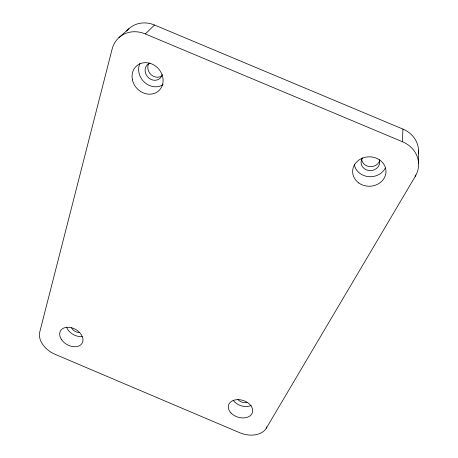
<?xml version="1.0" encoding="UTF-8"?>
<svg xmlns="http://www.w3.org/2000/svg" width="458" height="458" viewBox="0 0 458 458"><rect width="100%" height="100%" fill="white"/><g stroke="black" fill="none" stroke-linecap="round" stroke-linejoin="round"><path stroke-width="0.69" d="M418.429 153.401A28.213 25.018 -6.3 0 0 402.92 129.087L154.541 25.018L145.312 33.938A29.094 25.396 51.8 0 0 112.09 49.189L39.743 332.05A21.2 14.639 29.8 0 0 55.143 354.337L239.671 432.713A21.28 14.708 17.2 0 0 266.293 428.213L415.246 176.404L415.251 174.979M415.246 176.404A29.163 25.631 -4.6 0 0 402.422 141.717L402.92 129.087M266.293 428.213L266.608 426.839M118.925 37.636L128.938 28.694M145.312 33.938L402.422 141.717M418.52 150.092L418.572 163.311M126.683 31.081A28.15 24.801 53.5 0 1 154.541 25.018M79.663 332.519A6.996 4.952 29.5 0 1 77.997 332.405L76.297 331.93A6.996 4.952 29.5 0 1 71.511 327.808M246.936 402.433A7.019 4.969 17.5 0 1 240.112 401.34L238.71 400.315A7.019 4.969 17.5 0 1 237.954 399.519M379.482 161.182A9.217 8.21 -2.5 0 1 378.371 163.094L376.751 164.685A9.217 8.21 -2.5 0 1 366.984 165.962A9.217 8.21 -2.5 0 1 361.602 158.657M82.228 336.521A12.24 8.662 29.5 0 1 66.542 327.126M385.258 168.109A16.293 14.473 -2 0 1 368.301 176.616A16.293 14.473 -2 0 1 354.343 164.748M379.218 159.785A9.309 8.267 -2 0 1 377.982 167.044L376.344 168.641A9.309 8.267 -2 0 1 364.121 168.55A9.309 8.267 -2 0 1 362.644 157.781M163.059 84.684A16.265 14.358 49.5 0 1 144.436 82.263A16.265 14.358 49.5 0 1 139.896 63.427M162.229 74.494A9.292 8.204 49.4 0 1 153.562 80.213A9.292 8.204 49.4 0 1 145.232 71.958L145.117 69.662A9.292 8.204 49.4 0 1 150.075 63.049M251.219 405.467A12.28 8.702 17.5 0 1 233.116 400.149M161.851 75.873A9.2 8.147 49.9 0 1 147.928 68.975L147.82 66.696A9.2 8.147 49.9 0 1 148.747 63.542M231.038 412.996A12.503 8.742 17.6 0 0 251.906 413.734A12.503 8.742 17.6 0 0 238.526 399.651A12.503 8.742 17.6 0 0 231.038 412.996M132.431 79.875A16.643 14.587 48.4 0 0 158.113 91.308A16.643 14.587 48.4 0 0 152.188 64.114A16.643 14.587 48.4 0 0 132.431 79.875M358.746 182.948A16.671 14.708 -0.9 0 0 385.762 173.851A16.671 14.708 -0.9 0 0 363.417 157.787A16.671 14.708 -0.9 0 0 358.746 182.948M61.435 339.475A12.463 8.702 29.4 0 0 81.638 343.935A12.463 8.702 29.4 0 0 70.893 327.613A12.463 8.702 29.4 0 0 61.435 339.475"/></g></svg>
